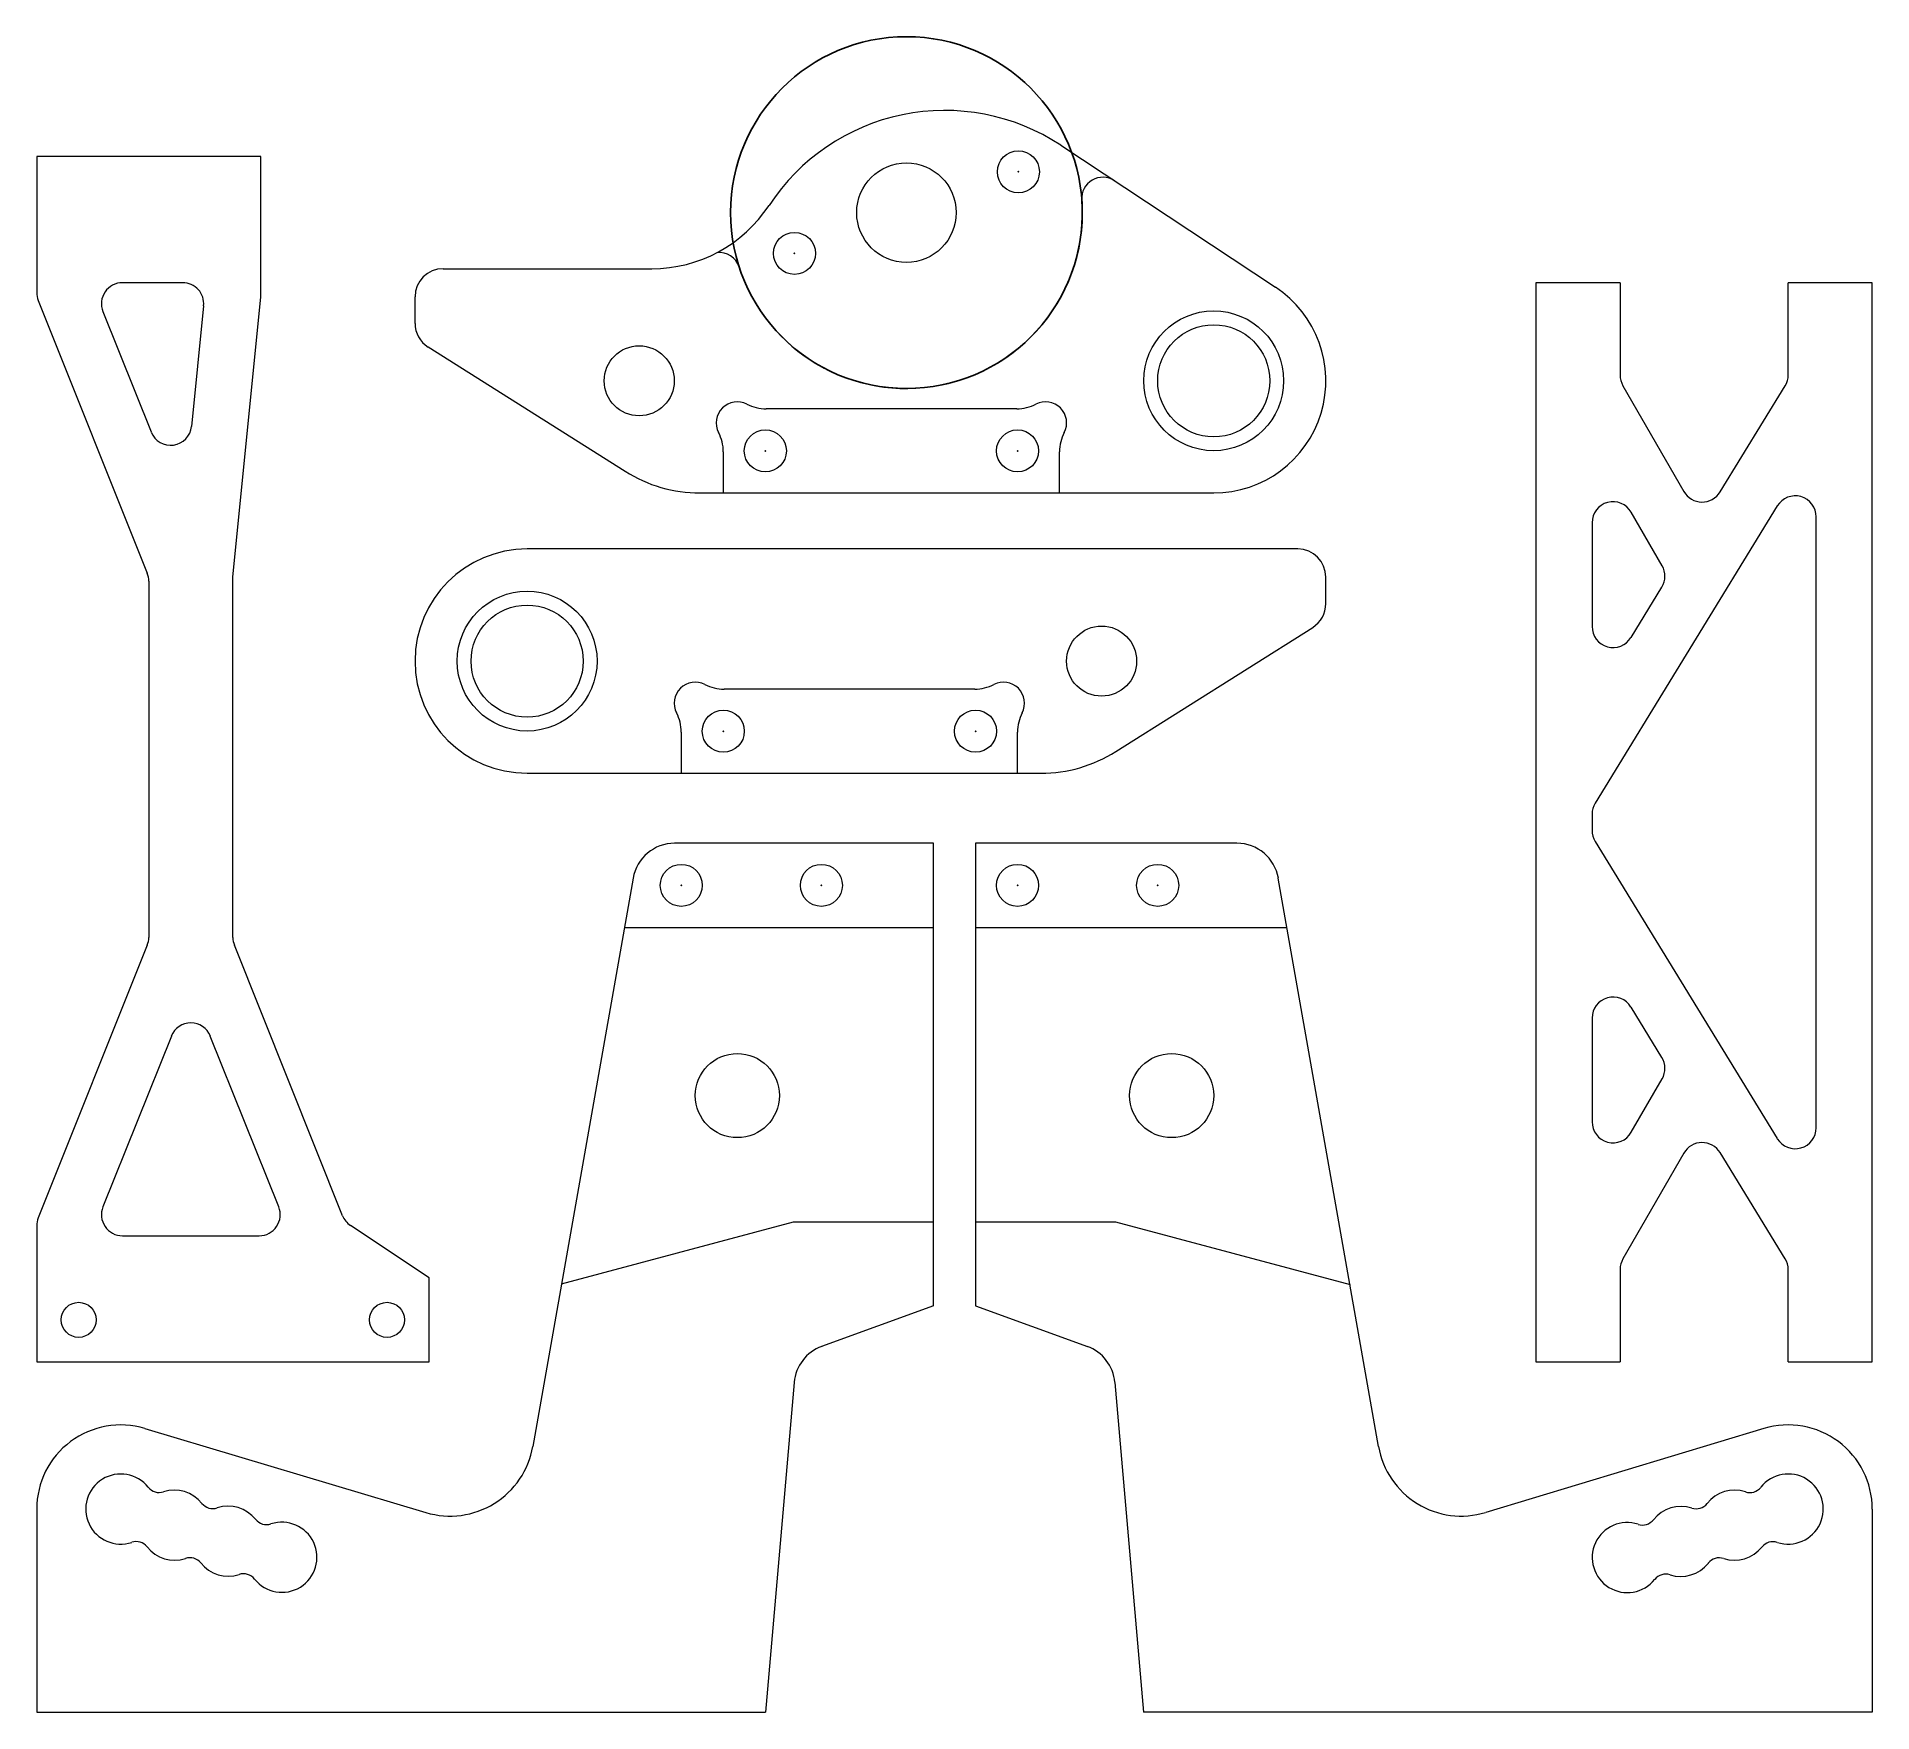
# Model space of a CAD drawing. Header units: millimetres. Extents: x 5 to 136, y 5 to 125.
import ezdxf

# ---------------------------------------------------------------- set-up
doc = ezdxf.new("R2010")
doc.units = ezdxf.units.MM
doc.header["$PDSIZE"] = -1

msp = doc.modelspace()

# ---------------------------------------------------------------- linework, layer by layer
at = {"color": 7, "linetype": 'Continuous', "lineweight": 15}
for p, q in [((78.08, 116.81), (93.41, 106.67)), ((21, 116), (5, 116)), ((5, 116), (5, 106.29)), ((21, 106), (21, 116)), ((34, 108), (48.9, 108)), ((15.42, 107), (11.12, 107)), ((112, 107), (112, 30)), ((118, 107), (112, 107)), ((118, 107), (118, 100.4)), ((130, 100.42), (130, 107)), ((136, 107), (130, 107)), ((136, 30), (136, 107)), ((5.11, 105.73), (12.89, 86.27)), ((9.73, 104.94), (13.17, 96.35)), ((16.06, 96.75), (16.92, 105.35)), ((19, 86), (21, 106)), ((32, 104.1), (32, 106)), ((46.99, 93.54), (32.93, 102.41)), ((118.2, 99.65), (122.56, 92.1)), ((125.14, 92.07), (129.78, 99.64)), ((74.94, 98), (57.06, 98)), ((54, 94.94), (54, 92)), ((78, 92), (78, 94.94)), ((52.33, 92), (89, 92)), ((129.22, 91.07), (116.22, 69.86)), ((121, 86.81), (118.8, 90.62)), ((116, 89.87), (116, 82.47)), ((132, 46.71), (132, 90.29)), ((95, 88), (40, 88)), ((13, 85.71), (13, 60.29)), ((19, 60.29), (19, 86)), ((97, 84.1), (97, 86)), ((118.78, 81.69), (120.98, 85.28)), ((82.01, 73.54), (96.07, 82.41)), ((71.94, 78), (54.06, 78)), ((51, 74.94), (51, 72)), ((75, 72), (75, 74.94)), ((40, 72), (76.67, 72)), ((116, 69.08), (116, 67.92)), ((69, 67), (50.52, 67)), ((69, 34), (69, 67)), ((72, 67), (72, 34)), ((90.66, 67), (72, 67)), ((116.22, 67.14), (129.22, 45.93)), ((47.56, 64.52), (40.41, 23.96)), ((100.77, 23.96), (93.61, 64.52)), ((46.94, 61), (69, 61)), ((72, 61), (94.23, 61)), ((12.89, 59.73), (5.11, 40.27)), ((26.83, 40.43), (19.11, 59.73)), ((120.98, 51.72), (118.78, 55.31)), ((116, 54.53), (116, 47.13)), ((14.61, 53.25), (9.73, 41.06)), ((22.27, 41.06), (17.39, 53.25)), ((118.8, 46.38), (121, 50.19)), ((122.56, 44.9), (118.2, 37.35)), ((129.78, 37.36), (125.14, 44.93)), ((5, 39.71), (5, 30)), ((33, 36), (27.39, 39.74)), ((42.46, 35.57), (59, 40)), ((59, 40), (69, 40)), ((72, 40), (82, 40)), ((82, 40), (98.73, 35.52)), ((11.12, 39), (20.88, 39)), ((33, 30), (33, 36)), ((118, 36.6), (118, 30)), ((130, 30), (130, 36.58)), ((69, 34), (61.02, 31.1)), ((72, 34), (79.98, 31.1)), ((5, 30), (33, 30)), ((112, 30), (118, 30)), ((130, 30), (136, 30)), ((59.06, 28.54), (57, 5)), ((81.94, 28.54), (84, 5)), ((12.72, 25.25), (32.78, 19.25)), ((128.27, 25.24), (108.41, 19.26)), ((5, 19.5), (5, 5)), ((136, 19.5), (136, 5)), ((5, 5), (57, 5)), ((136, 5), (84, 5))]:
    msp.add_line(p, q, dxfattribs=at)
msp.add_circle((67.07, 112), 12.55)
for centre, radius in [((67.07, 112), 3.55), ((75.06, 114.91), 1.5), ((59.08, 109.09), 1.5), ((89, 100), 4.99), ((89, 100), 4), ((48, 100), 2.5), ((57, 95), 1.5), ((75, 95), 1.5), ((40, 80), 4.99), ((40, 80), 4), ((81, 80), 2.5), ((54, 75), 1.5), ((72, 75), 1.5), ((51, 64), 1.5), ((75, 64), 1.5), ((85, 64), 1.5), ((61, 64), 1.5), ((55, 49), 3), ((86, 49), 3), ((8, 33), 1.25), ((30, 33), 1.25)]:
    msp.add_circle(centre, radius, dxfattribs=at)
for centre, radius, start, end in [((69.81, 104.29), 15, 56.5448, 146.7503), ((81.08, 113.02), 1.5, 56.5448, 184.1772), ((67.07, 112), 12.55, 198.0287, 4.1772), ((48.9, 118), 10, 270, 326.7503), ((53.71, 107.65), 1.5, 18.0287, 96.4607), ((34, 106), 2, 90, 180), ((6.5, 106.29), 1.5, 180, 201.8014), ((11.12, 105.5), 1.5, 90, 201.8014), ((15.42, 105.5), 1.5, 354.2894, 90), ((89, 100), 8, 270, 56.5448), ((34, 104.1), 2, 180, 237.7525), ((119.5, 100.4), 1.5, 180, 210), ((128.5, 100.42), 1.5, 328.4987, 0), ((55, 97), 1.5, 62.734, 207.266), ((57.06, 101), 3, 242.734, 270), ((74.94, 101), 3, 270, 297.266), ((77, 97), 1.5, 332.734, 117.266), ((14.56, 96.9), 1.5, 201.8014, 354.2894), ((51, 94.94), 3, 0, 27.266), ((81, 94.94), 3, 152.734, 180), ((52.33, 102), 10, 237.7525, 270), ((123.86, 92.85), 1.5, 210, 328.4987), ((130.5, 90.29), 1.5, 0, 148.4987), ((117.5, 89.87), 1.5, 30, 180), ((40, 80), 8, 90, 270), ((95, 86), 2, 0, 90), ((119.7, 86.06), 1.5, 328.4987, 30), ((11.5, 85.71), 1.5, 0, 21.8014), ((95, 84.1), 2, 302.2475, 0), ((117.5, 82.47), 1.5, 180, 328.4987), ((52, 77), 1.5, 62.734, 207.266), ((54.06, 81), 3, 242.734, 270), ((71.94, 81), 3, 270, 297.266), ((74, 77), 1.5, 332.734, 117.266), ((48, 74.94), 3, 0, 27.266), ((78, 74.94), 3, 152.734, 180), ((76.67, 82), 10, 270, 302.2475), ((117.5, 69.08), 1.5, 148.4987, 180), ((50.52, 64), 3, 90, 170), ((90.66, 64), 3, 10, 90), ((117.5, 67.92), 1.5, 180, 211.5013), ((11.5, 60.29), 1.5, 338.1986, 0), ((20.5, 60.29), 1.5, 180, 201.8014), ((117.5, 54.53), 1.5, 31.5013, 180), ((16, 52.69), 1.5, 21.8014, 158.1986), ((119.7, 50.94), 1.5, 330, 31.5013), ((117.5, 47.13), 1.5, 180, 330), ((130.5, 46.71), 1.5, 211.5013, 0), ((123.86, 44.15), 1.5, 31.5013, 150), ((11.12, 40.5), 1.5, 158.1986, 270), ((20.88, 40.5), 1.5, 270, 21.8014), ((6.5, 39.71), 1.5, 158.1986, 180), ((28.22, 40.99), 1.5, 201.8014, 236.3099), ((119.5, 36.6), 1.5, 150, 180), ((128.5, 36.58), 1.5, 0, 31.5013), ((62.05, 28.28), 3, 110, 175), ((78.95, 28.28), 3, 5, 70), ((11, 19.5), 6, 73.3588, 180), ((130, 19.5), 6, 0, 106.7806), ((34.5, 25), 6, 253.3588, 350), ((106.67, 25), 6, 190, 286.7806), ((11, 19.5), 2.5, 38.5089, 288.2087), ((13.74, 21.68), 1, 218.5089, 288.2087), ((127.26, 21.67), 1, 251.9307, 321.6305), ((130, 19.5), 2.5, 251.9307, 141.6305), ((14.83, 18.35), 2.5, 38.5089, 108.2087), ((17.57, 20.53), 1, 218.5089, 288.2087), ((18.66, 17.21), 2.5, 38.5089, 108.2087), ((122.34, 17.19), 2.5, 71.9307, 141.6305), ((123.43, 20.52), 1, 251.9307, 321.6305), ((126.17, 18.35), 2.5, 71.9307, 141.6305), ((22.5, 16.06), 2.5, 218.5089, 108.2087), ((21.4, 19.39), 1, 218.5089, 288.2087), ((118.51, 16.04), 2.5, 71.9307, 321.6305), ((119.6, 19.36), 1, 251.9307, 321.6305), ((12.09, 16.18), 1, 38.5089, 108.2087), ((128.91, 16.17), 1, 71.9307, 141.6305), ((14.83, 18.35), 2.5, 218.5089, 288.2087), ((15.93, 15.03), 1, 38.5089, 108.2087), ((125.08, 15.02), 1, 71.9307, 141.6305), ((126.17, 18.35), 2.5, 251.9307, 321.6305), ((18.66, 17.21), 2.5, 218.5089, 288.2087), ((19.76, 13.88), 1, 38.5089, 108.2087), ((121.26, 13.86), 1, 71.9307, 141.6305), ((122.34, 17.19), 2.5, 251.9307, 321.6305)]:
    msp.add_arc(centre, radius, start, end, dxfattribs=at)
for p in [(75.06, 114.91), (59.08, 109.09), (57, 95), (75, 95), (54, 75), (72, 75), (51, 64), (61, 64), (75, 64), (85, 64)]:
    msp.add_point(p)

doc.saveas('drawing.dxf')
